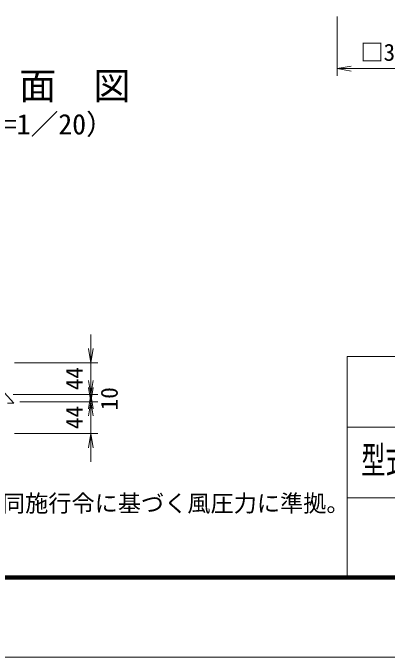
# Model space of a CAD drawing. Units: millimetres at full size, with parts at other scales. Extents: x -4200 to 4200, y -2970 to 2970.
# Drawn here: x 1174 to 2234, y -2970 to -1149 of the extents above; entities that cross this region are included whole.
import ezdxf
from ezdxf.enums import TextEntityAlignment as Align

# ---------------------------------------------------------------- set-up
doc = ezdxf.new("R2010")
doc.units = ezdxf.units.MM
doc.header["$LTSCALE"] = 10
doc.layers.add('0-0_D-TTL-TXT', color=7, linetype='Continuous')
for name, color, linetype, lineweight in [('0-6_D-STR-DIM', 7, 'Continuous', 13), ('0-7_0', 7, 'Continuous', 18), ('0-B_D-TTL', 7, 'Continuous', 18)]:
    doc.layers.add(name, color=color, linetype=linetype, lineweight=lineweight)
doc.styles.add('ＭＳ ゴシック', font='')
doc.styles.get('ＭＳ ゴシック').set_extended_font_data('MS Gothic')

# ---------------------------------------------------------------- blocks, each defined once
blk = doc.blocks.new('_Open')
at = {"layer": '0-7_0'}
blk.add_line((-10, 1.667), (0, 0), dxfattribs=at)
blk.add_lwpolyline([(-10, -1.667), (0, 0), (-10, 0)], dxfattribs=at)

msp = doc.modelspace()

# ---------------------------------------------------------------- linework, layer by layer
at = {"layer": '0-6_D-STR-DIM'}
for p, q in [((2091.99, -1158.63), (2091.99, -1326.33)), ((2091.99, -1306.33), (2391.99, -1306.33)), ((1394.4, -2097.95), (1394.4, -2057.95)), ((1178.77, -2137.95), (1414.4, -2137.95)), ((1394.4, -2227.95), (1394.4, -2137.95)), ((1394.4, -2187.95), (1394.4, -2147.95)), ((1394.4, -2207.95), (1394.4, -2167.95)), ((1176.77, -2251.66), (1140.77, -2212.89)), ((1174.75, -2227.95), (1414.4, -2227.95)), ((1174.75, -2227.95), (1414.4, -2227.95)), ((1394.4, -2247.95), (1394.4, -2227.95)), ((1158.77, -2251.66), (1176.77, -2251.66)), ((1193.32, -2247.95), (1414.4, -2247.95)), ((1193.32, -2247.95), (1414.4, -2247.95)), ((1394.4, -2337.95), (1394.4, -2247.95)), ((1394.4, -2267.95), (1394.4, -2307.95)), ((1394.4, -2287.95), (1394.4, -2327.95)), ((1178.77, -2337.95), (1414.4, -2337.95)), ((1394.4, -2377.95), (1394.4, -2417.95))]:
    msp.add_line(p, q, dxfattribs=at)
at = {"layer": '0-B_D-TTL'}
for p, q in [((2120, -2120), (2120, -2740)), ((2120, -2120), (3920, -2120)), ((2120, -2320), (3920, -2320)), ((2120, -2520), (3920, -2520))]:
    msp.add_line(p, q, dxfattribs=at)
at = {"layer": '0-B_D-TTL', "color": 2}
msp.add_lwpolyline([(-4200, 2970), (4200, 2970), (4200, -2970), (-4200, -2970)], close=True, dxfattribs=at)
at = {"layer": '0-B_D-TTL'}
for points in [[(-3930, 2750), (3930, 2750), (3930, -2750), (-3930, -2750)], [(-3927.5, 2747.5), (3927.5, 2747.5), (3927.5, -2747.5), (-3927.5, -2747.5)], [(-3925, 2745), (3925, 2745), (3925, -2745), (-3925, -2745)], [(-3922.5, 2742.5), (3922.5, 2742.5), (3922.5, -2742.5), (-3922.5, -2742.5)], [(-3920, 2740), (3920, 2740), (3920, -2740), (-3920, -2740)]]:
    msp.add_lwpolyline(points, close=True, dxfattribs=at)

# ---------------------------------------------------------------- block references
at = {"layer": '0-6_D-STR-DIM', "xscale": 4, "yscale": 4}
for p, rotation in [((2091.99, -1306.33), 180), ((1394.4, -2137.95), 270), ((1394.4, -2227.95), 270), ((1394.4, -2247.95), 270), ((1394.4, -2227.95), 90), ((1394.4, -2247.95), 90), ((1394.4, -2337.95), 90)]:
    msp.add_blockref('_Open', p, dxfattribs=dict(at, rotation=rotation))

# ---------------------------------------------------------------- texts
at = {"layer": '0-0_D-TTL-TXT', "style": 'ＭＳ ゴシック'}
for s, height, p in [('正\u3000面\u3000図', 76.98, (982.09, -1416.31)), ('（S=1／20）', 57.7, (1027.58, -1509.5)), ('（設計条件）風荷重：昭和57年改正 建築基準法・同施行令に基づく風圧力に準拠。', 48.09, (-332.45, -2573.6))]:
    msp.add_text(s, height=height, dxfattribs=at).set_placement(p, align=Align.BOTTOM_LEFT)
at = {"layer": '0-0_D-TTL-TXT', "style": 'ＭＳ ゴシック', "width": 0.65}
msp.add_text('型式', height=76.98, dxfattribs=at).set_placement((2160.27, -2474.8), align=Align.BOTTOM_LEFT)
at = {"layer": '0-6_D-STR-DIM', "style": 'ＭＳ ゴシック'}
msp.add_text('□300', height=48.09, dxfattribs=at).set_placement((2157.8, -1298.56), align=Align.BOTTOM_LEFT)
for s, p in [('44', (1386.33, -2215.32)), ('10', (1485.31, -2272.36)), ('44', (1386.33, -2325.32))]:
    msp.add_text(s, height=48.09, rotation=90, dxfattribs=at).set_placement(p, align=Align.BOTTOM_LEFT)

doc.saveas('drawing.dxf')
